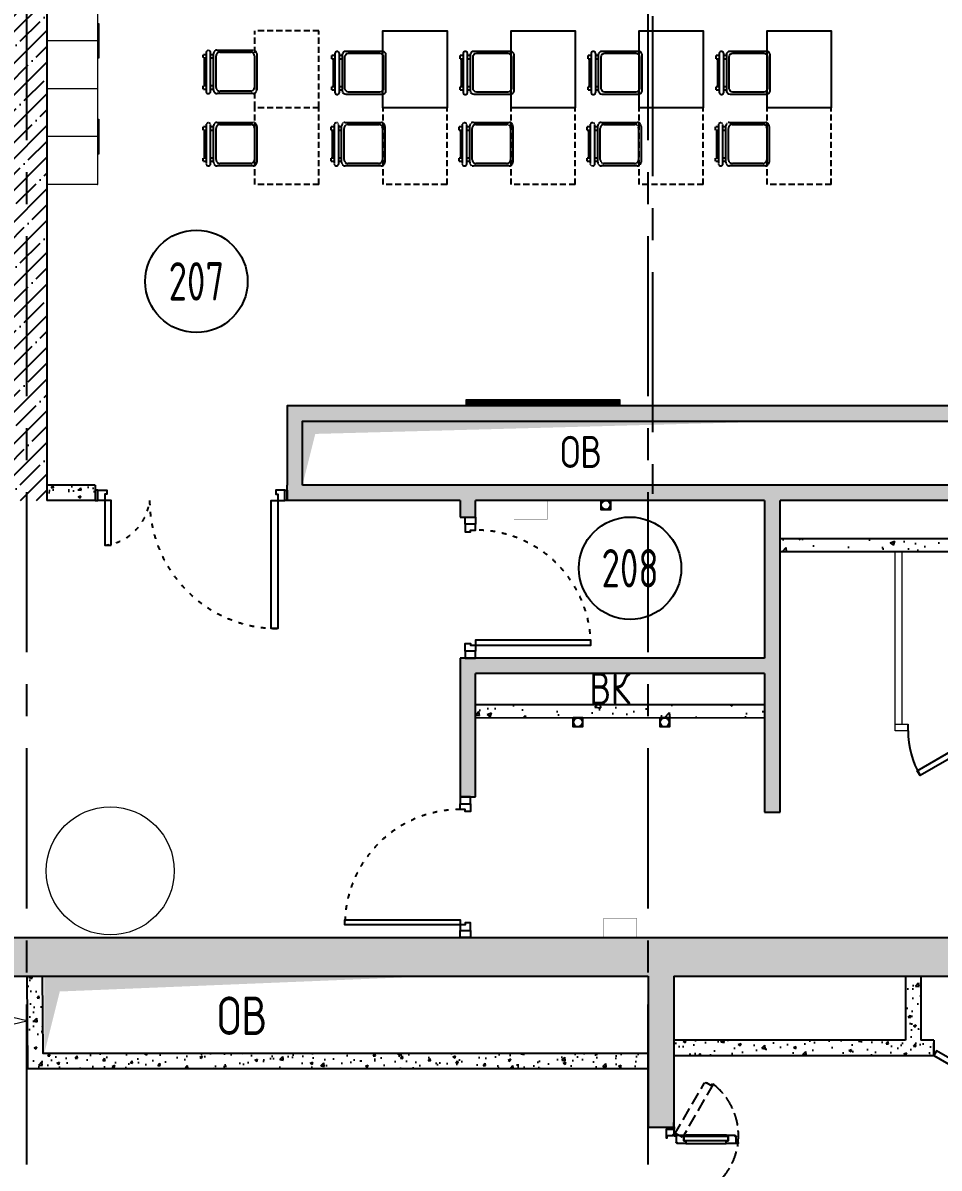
# Model space of a CAD drawing. Header units: millimetres. Extents: x -9318 to 9016603, y 0 to 838141.
# Drawn here: x 106486 to 113639, y 289773 to 298717 of the extents above; entities that cross this region are included whole.
import ezdxf
from ezdxf import colors
from ezdxf.entities.mleader import LeaderData, LeaderLine
from ezdxf.enums import TextEntityAlignment as Align
from ezdxf.math import Vec2, Vec3

# ---------------------------------------------------------------- set-up
doc = ezdxf.new("R2010")
doc.units = ezdxf.units.MM
for name, pattern in [('ACAD_ISO03W100', [30, 12, -18]), ('CENTER', [2, 1.25, -0.25, 0.25, -0.25]), ('HIDDEN', [6, 4, -2]), ('HIDDEN2', [4.7625, 3.175, -1.5875]), ('ГОСТ 2.303 4', [7, 5, -2, 0])]:
    doc.linetypes.add(name, pattern=pattern)
doc.layers.add('АР_Номер помещения', color=1, linetype='Continuous', lineweight=25)
doc.layers.add('ТХ_мебель передв', color=250, linetype='Continuous', lineweight=13)
doc.layers.add('ТХ_дозаторы', color=7, linetype='Continuous')
doc.layers.add('ТХ_обор_бытовое', color=14, linetype='Continuous')
doc.styles.add('ICOCPEUR', font='isocpeur.ttf')
doc.styles.add('ISOCPEUR', font='isocpeur.ttf', dxfattribs={"width": 0.7})
doc.linetypes.add('Ground1', pattern='A,12,[130,ltypeshp.shx,S=3,R=-150,X=0,Y=-2.598],3,[130,ltypeshp.shx,S=3,R=-150,X=0,Y=-2.598],3,[130,ltypeshp.shx,S=3,R=-150,X=0,Y=-2.598],0', length=18)
doc.linetypes.add('Ground2', pattern='A,12,[130,ltypeshp.shx,S=3,R=-210,X=0,Y=-2.598],3,[130,ltypeshp.shx,S=3,R=-210,X=0,Y=-2.598],3,[130,ltypeshp.shx,S=3,R=-210,X=0,Y=-2.598],0', length=18)
pattern_1 = [(50, (140697.8, 216407.27), (215.17805, -18.82564), [22.5, -247.5]), (355, (140697.8, 216407.27), (-41.6254, 225.65764), [18, -198]), (100.45144, (140715.72, 216405.7), (173.55265, 206.832), [19.12206, -210.34263]), (46.1842, (140697.8, 216467.27), (320.1724, -49.6558), [33.75, -371.25]), (96.63564, (140724.47, 216463.14), (280.3986, 292.2356), [28.6831, -315.5141]), (351.18416, (140697.8, 216467.27), (280.3986, 292.2356), [27, -297]), (21, (140727.8, 216452.27), (179.0721, -120.78567), [22.5, -247.5]), (326, (140727.8, 216452.27), (72.9946, 217.545), [18, -198]), (71.45144, (140742.72, 216442.2), (252.0667, 96.75935), [19.12206, -210.34263]), (37.5, (140697.79, 216407.274), (3.64796, 99.868156), [0, -195.6, 0, -201, 0, -198.75]), (7.5, (140697.79, 216407.27), (78.92086, 118.32351), [0, -114.6, 0, -191.1, 0, -75.75]), (327.5, (140630.89, 216407.274), (160.14673, -6.76646), [0, -75, 0, -234, 0, -310.5]), (317.5, (140600.9, 216407.27), (174.95585, 30.0315), [0, -97.5, 0, -155.4, 0, -220.5])]

# ---------------------------------------------------------------- blocks, each defined once
blk = doc.blocks.new('*U947')
at = {"color": 8}
for p, q in [((-700, 0), (-700, 50)), ((0, 0), (0, 50))]:
    blk.add_line(p, q, dxfattribs=at)
blk.add_lwpolyline([(0, 0), (-606.2, -350), (-628.1, -312.1), (-21.9, 37.9)], close=True, dxfattribs=at)
blk.add_arc((0, 0), 700, 180, 210, dxfattribs=at)
blk = doc.blocks.new('*U940')
at = {"color": 8}
for points in [[(-55, -80), (-55, 0), (-115, 0), (-115, -40), (-100, -40), (-100, -80), (-55, -80)], [(0, 0), (0, -80), (-55, -80), (-55, 0), (0, 0)], [(-1100, 0), (-1100, -80), (-1045, -80), (-1045, 0), (-1100, 0)], [(-1045, -80), (-1045, 0), (-985, 0), (-985, -40), (-1000, -40), (-1000, -80), (-1045, -80)]]:
    blk.add_lwpolyline(points, dxfattribs=at)
blk.add_lwpolyline([(-100, -80), (-100, -980), (-140, -980), (-140, -80)], close=True, dxfattribs=at)
at = {"color": 8, "linetype": 'ACAD_ISO03W100', "ltscale": 3}
blk.add_arc((-100, -80), 900, 180, 270, dxfattribs=at)
blk = doc.blocks.new('*U941')
at = {"color": 8}
blk.add_lwpolyline([(-100, 80), (-100, 980), (-140, 980), (-140, 80)], close=True, dxfattribs=at)
for points in [[(-1100, 0), (-1100, 80), (-1045, 80), (-1045, 0), (-1100, 0)], [(-1045, 80), (-1045, 0), (-985, 0), (-985, 40), (-1000, 40), (-1000, 80), (-1045, 80)], [(-55, 80), (-55, 0), (-115, 0), (-115, 40), (-100, 40), (-100, 80), (-55, 80)], [(0, 0), (0, 80), (-55, 80), (-55, 0), (0, 0)]]:
    blk.add_lwpolyline(points, dxfattribs=at)
at = {"color": 8, "linetype": 'ACAD_ISO03W100', "ltscale": 3}
blk.add_arc((-100, 80), 900, 90, 180, dxfattribs=at)
blk = doc.blocks.new('Полуторная_на лестницу')
at = {"color": 8}
for points in [[(75, 80), (75, 1080), (124.9, 1080), (124.9, 80)], [(1375.1, 430), (1375.1, 80), (1425, 80), (1425, 430)]]:
    blk.add_lwpolyline(points, close=True, dxfattribs=at)
for points in [[(0, 0), (0, 80), (20, 80), (20, 0), (0, 0)], [(20, 80), (20, 0), (90, 0), (90, 30), (75, 30), (75, 80), (20, 80)], [(1480, 80), (1480, 0), (1410, 0), (1410, 30), (1425, 30), (1425, 80), (1480, 80)], [(1500, 0), (1500, 80), (1480, 80), (1480, 0), (1500, 0)]]:
    blk.add_lwpolyline(points, dxfattribs=at)
at = {"color": 8, "linetype": 'ACAD_ISO03W100', "ltscale": 3}
for centre, radius, start, end in [((75, 80), 1000, 0, 90), ((1465.4, 39.6), 392.5, 95.90754, 174.09246)]:
    blk.add_arc(centre, radius, start, end, dxfattribs=at)
blk = doc.blocks.new('*U1146')
at = {"layer": 'АР_Номер помещения', "color": 8}
blk.add_circle((-14095.5, 4731.1), 400, dxfattribs=at)
at = {"color": 8, "style": 'ISOCPEUR', "width": 0.7, "flags": 1}
blk.add_attdef('КАТЕГОРИЯ', (-499.2, -2092.2), '', height=250, dxfattribs=at)
at = {"layer": 'АР_Номер помещения', "color": 8, "style": 'ISOCPEUR', "width": 0.7}
blk.add_attdef('НОМЕР_ПОМЕЩЕНИЯ', text='', height=300, dxfattribs=at).set_placement((-14095.5, 4731.1), align=Align.MIDDLE_CENTER)
blk = doc.blocks.new('*U1140')
at = {"layer": 'АР_Номер помещения', "color": 8}
blk.add_circle((-13727.1, -819.1), 400, dxfattribs=at)
at = {"color": 8, "style": 'ISOCPEUR', "width": 0.7, "flags": 1}
blk.add_attdef('КАТЕГОРИЯ', (-499.2, -2092.2), '', height=250, dxfattribs=at)
at = {"layer": 'АР_Номер помещения', "color": 8, "style": 'ISOCPEUR', "width": 0.7}
blk.add_attdef('НОМЕР_ПОМЕЩЕНИЯ', text='', height=300, dxfattribs=at).set_placement((-13727.1, -819.1), align=Align.MIDDLE_CENTER)
blk = doc.blocks.new('_DotSmall')
at = {"color": 8, "linetype": 'ByBlock', "const_width": 0.5}
blk.add_lwpolyline([(-0.0625, 0, 1), (0.0625, 0, 1)], format="xyb", close=True, dxfattribs=at)
blk = doc.blocks.new('*U706')
at = {"color": 8}
for p, q in [((-750, 0), (-750, 100)), ((0, 0), (0, 100))]:
    blk.add_line(p, q, dxfattribs=at)
blk.add_lwpolyline([(0, 0), (-649.5, -375), (-671.4, -337.1), (-21.9, 37.9)], close=True, dxfattribs=at)
blk.add_arc((0, 0), 750, 180, 210, dxfattribs=at)
blk = doc.blocks.new('*U711')
at = {"color": 8}
for p, q in [((-96, -61), (-860.9, -61)), ((-863, -125), (-94, -125)), ((-94, -1425), (-409.9, -1425)), ((-411.9, -1489), (-96, -1489))]:
    blk.add_line(p, q, dxfattribs=at)
at = {"color": 8, "linetype": 'ГОСТ 2.303 4', "ltscale": 20}
for points in [[(-65.8, -90.1), (-60.3, -84.4), (-53.1, -91.4), (-52, -90.3), (-54.2, -88.1), (-17.3, -50.4), (-10.9, -56.7), (-15.2, -61.2), (-9.5, -66.7), (-4, -61), (-683.5, 601.4), (-689.1, 595.7), (-683.4, 590.2), (-679, 594.6), (-672.5, 588.3), (-709.3, 550.5), (-711.5, 552.7), (-712.6, 551.5), (-705.5, 544.5), (-711, 538.8)], [(-241, -1899.4), (-247.9, -1895.5), (-252.9, -1904.1), (-254.2, -1903.3), (-252.7, -1900.7), (-298.4, -1874.3), (-302.9, -1882.1), (-297.5, -1885.3), (-301.5, -1892.2), (-308.4, -1888.2), (-71.4, -1477.7), (-64.5, -1481.7), (-59.5, -1473.1), (-58.1, -1473.9), (-59.6, -1476.5), (-14, -1502.9), (-9.4, -1495), (-14.9, -1491.9), (-10.9, -1485), (-4, -1489)]]:
    blk.add_lwpolyline(points, close=True, dxfattribs=at)
at = {"color": 8}
for points in [[(60, -12), (60, -80), (52, -80), (52, -63), (5.6, -63), (5.6, -66), (4, -66), (4, -56), (-4, -56), (-4, 12), (0, 12), (0, 4), (-2.5, 4), (-2.4, -17), (56.2, -17), (56.2, -12)], [(-953, -69), (-953, -61), (-860.9, -61), (-860.9, -68.1), (-876.9, -68.1), (-876.9, -104), (-863, -104), (-863, -125), (-929, -125), (-929, -117.1), (-939, -117), (-939, -115.5), (-935.9, -115.5), (-935.9, -62.7), (-945, -62.7), (-945, -69)], [(-80, -104), (-876.9, -104), (-876.9, -68.1), (-80, -68.1)], [(-4, -69), (-4, -61), (-96, -61), (-96, -68.1), (-80, -68.1), (-80, -104), (-94, -104), (-94, -125), (-27.9, -125), (-27.9, -117.1), (-17.9, -117), (-17.9, -115.5), (-21, -115.5), (-21, -62.7), (-11.9, -62.7), (-11.9, -69)], [(-501.9, -1432.9), (-501.9, -1425), (-409.9, -1425), (-409.9, -1446), (-425.9, -1446), (-425.9, -1481.9), (-411.9, -1481.9), (-411.9, -1489), (-478, -1489), (-478, -1481), (-487.9, -1481), (-487.9, -1479.4), (-484.9, -1479.4), (-484.9, -1426.7), (-494, -1426.7), (-494, -1432.9)], [(-4, -1481), (-4, -1489), (-96, -1489), (-96, -1481.9), (-80, -1481.9), (-80, -1446), (-94, -1446), (-94, -1425), (-27.9, -1425), (-27.9, -1432.9), (-17.9, -1433), (-17.9, -1434.5), (-21, -1434.5), (-21, -1487.3), (-11.9, -1487.3), (-11.9, -1481)], [(-425.9, -1446), (-80, -1446), (-80, -1481.9), (-425.9, -1481.9)], [(60, -1538), (60, -1470), (52, -1470), (52, -1487), (5.6, -1487), (5.6, -1484), (4, -1484), (4, -1494), (-4, -1494), (-4, -1562), (0, -1562), (0, -1554), (-2.5, -1554), (-2.4, -1533), (56.2, -1533), (56.2, -1538)]]:
    blk.add_lwpolyline(points, close=True, dxfattribs=at)
at = {"color": 8, "linetype": 'Ground2'}
blk.add_lwpolyline([(0, 38.9), (0, 0), (60, 0)], dxfattribs=at)
at = {"color": 8, "linetype": 'Ground1'}
blk.add_lwpolyline([(60, -1550), (0, -1550), (0, -1588.9)], dxfattribs=at)
at = {"color": 8, "linetype": 'ГОСТ 2.303 4', "ltscale": 20}
for centre, radius, start, end in [((-4, -61), 949, 135.72975, 180.1036), ((-4, -61), 949, 180, 270), ((-4, -1489), 502, 90, 172.67471), ((-4, -1489), 501.1, 172.67471, 232.66071)]:
    blk.add_arc(centre, radius, start, end, dxfattribs=at)
blk = doc.blocks.new('стул №3-5')
at = {"color": 8, "linetype": 'ByBlock', "extrusion": (-6.19742e-05, 0.000470712, 1)}
for p, q in [((-15086.8, 16641.7, 196.8), (-15393.1, 16641.7, 196.8)), ((-15372.7, 16664.9, 196.8), (-15348.5, 16664.9, 196.8)), ((-15372.7, 16664.9, 196.8), (-15372.7, 16641.7, 196.8)), ((-15348.5, 16641.7, 196.8), (-15348.5, 16664.9, 196.8)), ((-15348.5, 16653.3, 196.8), (-15128.7, 16653.3, 196.8)), ((-15128.7, 16664.9, 196.8), (-15104.4, 16664.9, 196.8)), ((-15128.7, 16664.9, 196.8), (-15128.7, 16641.7, 196.8)), ((-15104.4, 16641.7, 196.8), (-15104.4, 16664.9, 196.8)), ((-15407, 16627.7, 196.8), (-15407, 16619.9, 196.8)), ((-15393.1, 16605.9, 196.8), (-15086.8, 16605.9, 196.9)), ((-15372.7, 16605.9, 196.8), (-15372.7, 16583.2, 196.9)), ((-15348.5, 16583.2, 196.9), (-15348.5, 16605.9, 196.8)), ((-15128.7, 16605.9, 196.9), (-15128.7, 16583.2, 196.9)), ((-15104.4, 16583.2, 196.9), (-15104.4, 16605.9, 196.9)), ((-15072.8, 16619.9, 196.8), (-15072.8, 16627.7, 196.8))]:
    blk.add_line(p, q, dxfattribs=at)
at = {"color": 8, "ltscale": 100, "extrusion": (-6.19742e-05, 0.000470712, 1), "elevation": 205.6}
for points in [[(-15379.9, 16582.9), (-15097, 16582.9, -0.414169), (-15068.3, 16554.2), (-15068.3, 16274.2, -0.414258), (-15097, 16245.5), (-15379.9, 16245.5, -0.414169), (-15408.6, 16274.2), (-15408.6, 16554.2, -0.414258)], [(-15360.2, 16563.2), (-15113.6, 16563.2, -0.414214), (-15084.9, 16534.4), (-15084.9, 16292.6, -0.414214), (-15113.6, 16263.9), (-15360.2, 16263.9, -0.414214), (-15388.9, 16292.6), (-15388.9, 16534.4, -0.414214)]]:
    blk.add_lwpolyline(points, format="xyb", close=True, dxfattribs=at)
at = {"color": 8, "linetype": 'ByBlock', "extrusion": (-6.19742e-05, 0.000470712, 1)}
for centre, start, end in [((-15393, 16627.6, 205.6), 90, 180), ((-15086.8, 16627.6, 205.6), 0, 90), ((-15393, 16619.8, 205.6), 180, 270), ((-15086.8, 16619.8, 205.6), 270, 0)]:
    blk.add_arc(centre, 13.9, start, end, dxfattribs=at)
blk = doc.blocks.new('_стол№3-№5')
at = {"color": 8}
blk.add_lwpolyline([(-169868.3, 526261.4), (-169368.3, 526261.4), (-169368.3, 525661.4), (-169868.3, 525661.4)], close=True, dxfattribs=at)
blk = doc.blocks.new('_Стул резерв')
at = {"color": 8, "linetype": 'HIDDEN', "ltscale": 0.1, "extrusion": (6.19742e-05, -0.000470712, 1)}
for p, q in [((-31.6, 45, 0), (-31.6, 37.1, 0)), ((288.6, 58.9, 0), (-17.6, 58.9, 0)), ((-17.6, 23.2, 0), (288.6, 23.2, 0)), ((0, 81.6, 0), (0, 58.9, 0)), ((0, 23.2, 0), (0, 0)), ((24.3, 0, 0), (0, 0)), ((24.3, 58.9, 0), (24.3, 81.6, 0)), ((24.3, 0, 0), (24.3, 23.2, 0)), ((244, 11.6, 0), (24.3, 11.6, 0)), ((244, 81.6, 0), (244, 58.9, 0)), ((244, 23.2, 0), (244, 0, 0)), ((268.3, 0, 0), (244, 0, 0)), ((268.3, 58.9, 0), (268.3, 81.6, 0)), ((268.3, 0, 0), (268.3, 23.2, 0)), ((302.6, 37.1, 0), (302.6, 45, 0))]:
    blk.add_line(p, q, dxfattribs=at)
for points in [[(275.5, 81.9), (-7.4, 81.9, -0.414169), (-36.1, 110.6), (-36.1, 390.6, -0.414258), (-7.4, 419.3), (275.5, 419.3, -0.414169), (304.2, 390.6), (304.2, 110.6, -0.414258)], [(255.8, 101.6), (9.2, 101.6, -0.414214), (-19.5, 130.3), (-19.5, 372.2, -0.414214), (9.2, 400.9), (255.8, 400.9, -0.414214), (284.5, 372.2), (284.5, 130.3, -0.414214)]]:
    blk.add_lwpolyline(points, format="xyb", close=True, dxfattribs=at)
for centre, start, end in [((-17.6, 45), 90, 180), ((-17.6, 37.1), 180, 270), ((288.6, 45, 0), 0, 90), ((288.6, 37.1, 0), 270, 0)]:
    blk.add_arc(centre, 13.9, start, end, dxfattribs=at)
blk = doc.blocks.new('_стол.резерв')
at = {"color": 8, "linetype": 'HIDDEN2', "ltscale": 15}
for p, q in [((-20, 500), (-20, 0)), ((580, 500), (-20, 500)), ((580, 500), (580, 0)), ((580, 0), (-20, 0))]:
    blk.add_line(p, q, dxfattribs=at)
blk = doc.blocks.new('A$C3da1b1ea')
at = {"color": 8, "lineweight": 0}
blk.add_lwpolyline([(0, 0), (50, 0), (50, -1200), (0, -1200), (0, 0)], dxfattribs=at)
blk = doc.blocks.new('У240')
at = {"layer": 'ТХ_обор_бытовое', "color": 8, "lineweight": 0, "ltscale": 100, "transparency": 33554687, "const_width": 2}
blk.add_lwpolyline([(259065, 2931.5), (259065, 3191.5), (259215, 3191.5), (259215, 2931.5)], close=True, dxfattribs=at)
blk = doc.blocks.new('У005-3740')
at = {"layer": 'ТХ_мебель передв', "color": 8}
for p, q in [((-231583.2, 58866.8, -0.6), (-231188.1, 58866.8, -0.6)), ((-231583.2, 58492.8, -0.6), (-231188.1, 58492.8, -0.6)), ((-231583.2, 58118.8, -0.6), (-231188.1, 58118.8, -0.6)), ((-231583.2, 57744.8, -0.6), (-231188.1, 57744.8, -0.6)), ((-231583.2, 57370.8, -0.6), (-231188.1, 57370.8, -0.6)), ((-231583.2, 56996.8, -0.6), (-231188.1, 56996.8, -0.6)), ((-231583.2, 56622.8, -0.6), (-231188.1, 56622.8, -0.6)), ((-231583.2, 56248.8, -0.6), (-231188.1, 56248.8, -0.6)), ((-231583.2, 55874.8, -0.6), (-231188.1, 55874.8, -0.6))]:
    blk.add_line(p, q, dxfattribs=at)
at = {"layer": 'ТХ_мебель передв', "color": 8, "elevation": -0.6}
for points in [[(-231587.2, 55500.8), (-231587.2, 59240.8), (-231583.2, 59240.8), (-231583.2, 55500.8)], [(-231188.1, 55500.8), (-231188.1, 59240.8), (-231583.2, 59240.8), (-231583.2, 55500.8)], [(-231594.1, 59002.7), (-231594.1, 58866.8), (-231587.2, 58866.8), (-231587.2, 59002.7)], [(-231594.1, 58866.8), (-231594.1, 58730.9), (-231587.2, 58730.9), (-231587.2, 58866.8)], [(-231594.1, 58254.7), (-231594.1, 58118.8), (-231587.2, 58118.8), (-231587.2, 58254.7)], [(-231594.1, 58118.8), (-231594.1, 57982.9), (-231587.2, 57982.9), (-231587.2, 58118.8)], [(-231594.1, 57506.7), (-231594.1, 57370.8), (-231587.2, 57370.8), (-231587.2, 57506.7)], [(-231594.1, 57370.8), (-231594.1, 57234.9), (-231587.2, 57234.9), (-231587.2, 57370.8)], [(-231594.1, 56758.7), (-231594.1, 56622.8), (-231587.2, 56622.8), (-231587.2, 56758.7)], [(-231594.1, 56622.8), (-231594.1, 56486.9), (-231587.2, 56486.9), (-231587.2, 56622.8)], [(-231594.1, 56010.7), (-231594.1, 55874.8), (-231587.2, 55874.8), (-231587.2, 56010.7)], [(-231594.1, 55874.8), (-231594.1, 55738.9), (-231587.2, 55738.9), (-231587.2, 55874.8)]]:
    blk.add_lwpolyline(points, close=True, dxfattribs=at)
blk = doc.blocks.new('У016')
at = {"layer": 'ТХ_мебель передв', "color": 8, "lineweight": 0, "ltscale": 100, "transparency": 33554687}
for p, q in [((-49562.5, 37416.5), (-49212.5, 35916.5)), ((-49212.5, 35916.5), (-48862.5, 37416.5))]:
    blk.add_line(p, q, dxfattribs=at)
at = {"layer": 'ТХ_мебель передв', "color": 8, "lineweight": 0, "ltscale": 100, "transparency": 33554687, "const_width": 1}
blk.add_lwpolyline([(-49562.5, 37416.5), (-49562.5, 35916.5), (-48862.5, 35916.5), (-48862.5, 37416.5)], close=True, dxfattribs=at)
blk = doc.blocks.new('A$C500e89c7')
at = {"color": 8, "ltscale": 100}
blk.add_circle((-36.5, 37.3), 35.3, dxfattribs=at)
at = {"layer": 'ТХ_дозаторы', "color": 8, "ltscale": 100}
blk.add_lwpolyline([(-73, 74.7), (0, 74.7), (0, 0), (-73, 0)], close=True, dxfattribs=at)
blk = doc.blocks.new('У014')
at = {"layer": 'ТХ_мебель передв', "color": 8}
blk.add_circle((-169652.2, 43208.2, -0.6), 500, dxfattribs=at)

msp = doc.modelspace()

# ---------------------------------------------------------------- hatches: boundary and pattern name
at = {"ltscale": 100}
h = msp.add_hatch(dxfattribs=at)
h.set_pattern_fill('ANSI35', color=256, scale=700)
h.set_pattern_definition([(45, (-887755.71, 381612.85), (-123.743687, 123.743687), []), (45, (-887631.97, 381612.85), (-123.743687, 123.743687), [218.75, -43.75, 0, -43.75])])
h.paths.add_polyline_path([(115497.1, 303057.96), (115197.1, 303057.96), (115197.1, 302757.96), (115197.1, 291572.96), (104242.1, 291572.96), (104242.1, 291272.96), (111367.1, 291272.96), (111367.1, 290090.44), (111567.1, 290090.44), (111567.1, 291272.96), (115197.1, 291272.96), (115197.1, 290315.44), (115397.1, 290315.44), (115397.1, 291272.96), (115497.1, 291272.96), (115497.1, 298892.96), (115497.1, 298893.25), (115497.1, 299093.25), (115497.1, 299092.96)])
h = msp.add_hatch(dxfattribs=at)
h.set_pattern_fill('ANSI35', color=256, scale=700)
h.set_pattern_definition([(45, (-867830.71, 393547.5), (-123.743687, 123.743687), []), (45, (-867706.97, 393547.5), (-123.743687, 123.743687), [218.75, -43.75, 0, -43.75])])
h.paths.add_polyline_path([(106672.1, 302757.96), (106372.1, 302757.96), (106372.1, 294987.6), (106672.1, 294987.6)])
h = msp.add_hatch(dxfattribs=at)
h.set_pattern_fill('AR-CONC', color=256, scale=30)
h.set_pattern_definition(pattern_1)
h.paths.add_polyline_path([(115197.1, 295725.74), (108549.96, 295725.72), (108549.96, 295107.58), (108669.96, 295107.6), (108669.96, 295606.82), (115197.1, 295606.82)])
for points in [[(108668.6, 295106.82), (108768.6, 295506.82), (112468.6, 295606.82), (108668.6, 295606.82)], [(106653.89, 290672.17), (106773.89, 291152.17), (109703.89, 291272.17), (106653.89, 291272.17)]]:
    msp.add_hatch(color=256).paths.add_polyline_path(points)
h = msp.add_hatch(dxfattribs=at)
h.set_pattern_fill('AR-CONC', color=256, scale=30)
h.set_pattern_definition(pattern_1)
h.paths.add_polyline_path([(107049.96, 295107.58), (106672.1, 295107.58), (106672.1, 295050.54), (106672.1, 294987.58), (107049.96, 294987.58)])
h = msp.add_hatch(dxfattribs=at)
h.set_pattern_fill('AR-CONC', color=256, scale=30)
h.set_pattern_definition(pattern_1)
h.paths.add_polyline_path([(109899.8, 293755.99), (112276.78, 293755.99), (112276.78, 294987.6), (110019.69, 294987.6), (110019.37, 294855.84), (109899.37, 294856.13), (109899.69, 294987.6), (108549.96, 294987.58), (108549.96, 295107.58), (115044.36, 295107.67), (115197.1, 295107.67), (115197.1, 294987.72), (112396.78, 294987.6), (112396.78, 292553.69), (112281.64, 292553.69), (112276.78, 292558.55), (112276.78, 293635.99), (110019.77, 293635.99), (110019.37, 292672.93), (109899.37, 292672.98)])
h = msp.add_hatch(dxfattribs=at)
h.set_pattern_fill('AR-CONC', color=256, scale=2)
h.set_pattern_definition([(50, (-399102.3, 124239.42), (364.36934, -31.87817), [38.1, -419.1]), (355, (-399102.3, 124239.4), (-70.48684, 382.1137), [30.48, -335.28117]), (100.451445, (-399071.94, 124236.76), (293.8825, 350.2355), [32.38002, -356.1805]), (46.1842, (-399102.3, 124341), (542.1581, -84.08466), [57.15, -628.65]), (96.63556, (-399057.1, 124334), (474.80827, 494.85225), [48.57005, -534.2712]), (351.18415, (-399102.3, 124341), (474.80827, 494.85225), [45.71993, -502.91946]), (21, (-399051.5, 124315.62), (303.22878, -204.5304), [38.1, -419.1]), (326, (-399051.5, 124315.6), (123.60406, 368.37593), [30.48, -335.28]), (71.451445, (-399026.23, 124298.57), (426.83284, 163.84554), [32.38002, -356.17988]), (37.5, (-399102.3, 124239.42), (6.177207, 169.110078), [0, -331.216, 0, -340.36, 0, -336.55]), (7.5, (-399102.3, 124239.42), (133.639325, 200.36115), [0, -194.056, 0, -323.596, 0, -128.27]), (327.5, (-399215.59, 124239.42), (271.18119, -11.457488), [0, -127, 0, -396.24, 0, -525.78]), (317.5, (-399266.39, 124239.42), (296.25836, 50.85298), [0, -165.1, 0, -263.144, 0, -373.38])])
h.paths.add_polyline_path([(112396.78, 294689), (115197.09, 294688.75), (115197.1, 294588.75), (112396.78, 294589)])
h = msp.add_hatch(dxfattribs=at)
h.set_pattern_fill('AR-CONC', color=256, scale=2)
h.set_pattern_definition([(50, (-396285.35, 122941.27), (364.36934, -31.87817), [38.1, -419.1]), (355, (-396285.35, 122941.27), (-70.48684, 382.1137), [30.48, -335.28117]), (100.451445, (-396254.98, 122938.62), (293.8825, 350.2355), [32.38002, -356.1805]), (46.1842, (-396285.35, 123042.87), (542.1581, -84.08466), [57.15, -628.65]), (96.63556, (-396240.17, 123035.87), (474.80827, 494.85225), [48.57005, -534.2712]), (351.18415, (-396285.35, 123042.9), (474.80827, 494.85225), [45.71993, -502.91946]), (21, (-396234.55, 123017.47), (303.22878, -204.5304), [38.1, -419.1]), (326, (-396234.55, 123017.47), (123.60406, 368.37593), [30.48, -335.28]), (71.451445, (-396209.28, 123000.43), (426.83284, 163.84554), [32.38002, -356.17988]), (37.5, (-396285.35, 122941.27), (6.177207, 169.110078), [0, -331.216, 0, -340.36, 0, -336.55]), (7.5, (-396285.35, 122941.27), (133.639325, 200.36115), [0, -194.056, 0, -323.596, 0, -128.27]), (327.5, (-396398.63, 122941.27), (271.18119, -11.457488), [0, -127, 0, -396.24, 0, -525.78]), (317.5, (-396449.43, 122941.27), (296.25836, 50.85298), [0, -165.1, 0, -263.144, 0, -373.38])])
h.paths.add_polyline_path([(110019.67, 293390.85), (112276.78, 293390.61), (112276.79, 293290.61), (110019.62, 293290.85)])
h = msp.add_hatch(dxfattribs=at)
h.set_pattern_fill('AR-CONC', color=256, scale=30)
h.set_pattern_definition(pattern_1)
h.paths.add_polyline_path([(106546.98, 290771.75), (106517.1, 290771.75), (106517.1, 291272.96), (106637.1, 291272.96), (106640.6, 290671.81), (111370.49, 290671.81), (111367.21, 290551.81), (106547.22, 290551.81)])
h = msp.add_hatch(dxfattribs=at)
h.set_pattern_fill('AR-CONC', color=256, scale=30)
h.set_pattern_definition(pattern_1)
h.paths.add_polyline_path([(111566.98, 290771.75), (113377.1, 290771.75), (113377.1, 291272.96), (113497.1, 291272.96), (113497.1, 290771.75), (113596.99, 290771.75), (113597.21, 290651.75), (111567.22, 290651.75)])

# ---------------------------------------------------------------- linework, layer by layer
at = {"linetype": 'CENTER', "ltscale": 1000}
for p, q in [((111402.03, 350770.43), (111402.03, 295038.08)), ((106517.1, 269801.69), (106517.1, 304109.16)), ((111367.1, 269801.69), (111367.1, 304109.16)), ((51268.34, 291572.96), (134865.51, 291572.96))]:
    msp.add_line(p, q, dxfattribs=at)
at = {"ltscale": 100}
for p, q in [((106672.1, 302757.96), (106672.1, 294987.6)), ((104242.1, 291572.96), (115197.1, 291572.96)), ((104242.1, 291272.96), (111367.1, 291272.96)), ((111367.1, 291272.96), (111367.1, 290090.44)), ((111567.1, 291272.96), (115197.1, 291272.96)), ((111567.1, 291272.96), (111567.1, 290090.44)), ((111567.1, 290090.44), (111367.1, 290090.44))]:
    msp.add_line(p, q, dxfattribs=at)
at = {"lineweight": 0}
msp.add_line((113296.78, 293188.75), (113296.78, 294588.75), dxfattribs=at)
at = {"const_width": 50}
msp.add_lwpolyline([(111147.16, 295750.72), (109947.16, 295750.72)], dxfattribs=at)
at = {"ltscale": 100}
for points in [[(115197.1, 295725.74), (108549.96, 295725.72), (108549.96, 295107.58)], [(108669.96, 295107.58), (108669.96, 295605.72), (115197.1, 295605.74)], [(107049.96, 295107.58), (106672.1, 295107.58)], [(107049.96, 295107.58), (107049.96, 294987.58)], [(108549.96, 295107.58), (108549.96, 295107.6)], [(108549.96, 294987.58), (108549.96, 295107.58)], [(115197.1, 295107.6), (108669.96, 295107.58)], [(107049.96, 294987.58), (106672.1, 294987.58)], [(109899.69, 294987.6), (108549.96, 294987.58)], [(109899.69, 294987.6), (109899.37, 294856.28)], [(110019.37, 294855.99), (110019.69, 294987.6)], [(112276.78, 294987.66), (110019.69, 294987.66)], [(112276.78, 294987.66), (112276.78, 293755.99)], [(112396.78, 292553.69), (112396.78, 294987.6)], [(115197.1, 294987.6), (112396.78, 294987.6)], [(109899.37, 294856.28), (110019.37, 294855.99)], [(115197.1, 294688.75), (112396.78, 294688.75)], [(112396.78, 294588.75), (115197.1, 294588.75)], [(109899.81, 293755.99), (109899.37, 292672.98)], [(112276.78, 293755.99), (109899.81, 293755.99)], [(110019.37, 292672.93), (110019.77, 293635.99)], [(112276.78, 293635.99), (110019.77, 293635.99)], [(112276.78, 293635.99), (112276.78, 292553.69)], [(112276.78, 293390.61), (110019.67, 293390.85)], [(110019.62, 293290.85), (112276.77, 293290.61)], [(109899.37, 292672.98), (110019.37, 292672.93)], [(112276.78, 292553.69), (112396.78, 292553.69)], [(106362.28, 291272.91), (107082.29, 291272.91)], [(106517.1, 291272.96), (106520.55, 290551.81), (111367.1, 290551.81)], [(106637.1, 291272.96), (106640.55, 290671.81), (111367.1, 290671.81)], [(108909.42, 291272.91), (109629.43, 291272.91)], [(113377.1, 291272.96), (113377.1, 290771.75)], [(113497.1, 291272.96), (113497.1, 290771.75)], [(113377.1, 290771.75), (111567.1, 290771.75)], [(113597.1, 290771.75), (113497.1, 290771.75)], [(113597.1, 290771.75), (113597.1, 290651.75)], [(111567.1, 290651.75), (113597.1, 290651.75)]]:
    msp.add_lwpolyline(points, dxfattribs=at)
at = {"lineweight": 0}
for points in [[(113296.78, 294588.75), (113346.78, 294588.75), (113346.78, 293238.75)], [(113296.78, 293238.75), (113396.78, 293238.75), (113396.78, 293188.75), (113296.78, 293188.75)]]:
    msp.add_lwpolyline(points, dxfattribs=at)

# ---------------------------------------------------------------- block references
at = {"xscale": -1}
for name, p in [('У005-3740', (-124516.04, 241953.62, 0.56)), ('*U706', (113597.1, 290651.75))]:
    msp.add_blockref(name, p, dxfattribs=at)
for name, p, rotation in [('_стол.резерв', (108297.17, 298634.38), 270), ('_стол№3-№5', (-60071.18, 824315.8), 180), ('_стол№3-№5', (-59071.18, 824315.8), 180), ('_стол№3-№5', (-58071.18, 824315.8), 180), ('_стол№3-№5', (-57071.18, 824315.8), 180), ('_Стул резерв', (107892.18, 298468.66, 196.83), 270), ('стул №3-5', (125563.46, 313565.71), 89.99999999999999), ('стул №3-5', (126563.46, 313565.71), 89.99999999999999), ('стул №3-5', (127563.46, 313565.71), 89.99999999999999), ('стул №3-5', (128563.46, 313565.71), 89.99999999999999), ('_стол.резерв', (108297.17, 298034.38), 270), ('_стол.резерв', (109297.17, 298034.38), 270), ('_стол.резерв', (110297.17, 298034.38), 270), ('_стол.резерв', (111297.17, 298034.38), 270), ('_стол.резерв', (112297.17, 298034.38), 270), ('_Стул резерв', (107892.18, 297904.08, 196.83), 270), ('_Стул резерв', (108892.18, 297904.08, 196.83), 270), ('_Стул резерв', (109892.18, 297904.08, 196.83), 270), ('_Стул резерв', (110892.18, 297904.08, 196.83), 270), ('_Стул резерв', (111892.18, 297904.08, 196.83), 270), ('Полуторная_на лестницу', (108549.96, 295067.58), 180), ('*U941', (109939.37, 293755.99), 270), ('*U940', (109979.37, 291572.96), 270), ('У240', (114210.42, 32508.01), 90), ('У016', (142433.6, 340135.41), 90), ('*U711', (111567.1, 288540.44), 180)]:
    msp.add_blockref(name, p, dxfattribs=dict(rotation=rotation))
ref = msp.add_blockref('*U1146', (121935.88, 291967.33))
ref.add_attrib('НОМЕР_ПОМЕЩЕНИЯ', '207', dxfattribs={"layer": 'АР_Номер помещения', "color": 8, "height": 300, "style": 'ISOCPEUR', "width": 0.7}).set_placement((107840.39, 296698.4), align=Align.MIDDLE_CENTER)
at = {"lineweight": 0, "rotation": 89.99999999999999}
msp.add_blockref('A$C3da1b1ea', (109947.16, 295725.72), dxfattribs=at)
at = {"xscale": -1, "rotation": 270.0000000000385}
msp.add_blockref('У240', (107388.16, 35772.59), dxfattribs=at)
at = {"ltscale": 100}
for p in [(111073.14, 294913.8), (110855.04, 293218.14), (111533.01, 293218.14)]:
    msp.add_blockref('A$C500e89c7', p, dxfattribs=at)
ref = msp.add_blockref('*U1140', (124953.39, 295276.84))
ref.add_attrib('НОМЕР_ПОМЕЩЕНИЯ', '208', dxfattribs={"layer": 'АР_Номер помещения', "color": 8, "height": 300, "style": 'ISOCPEUR', "width": 0.7}).set_placement((111226.29, 294457.77), align=Align.MIDDLE_CENTER)
at = {"lineweight": 30}
msp.add_blockref('*U947', (114096.78, 293188.75), dxfattribs=at)
msp.add_blockref('У014', (276819.8, 248885.68, 0.56))

# ---------------------------------------------------------------- texts
at = {"ltscale": 100, "attachment_point": 5, "line_spacing_factor": 0.7, "style": 'ICOCPEUR'}
for s, insert, char_height in [('\\A1;{\\W0.8;ОВ}', (110842.63, 295366.22), 250), ('\\A1;{\\W0.8;ВК}', (111068.86, 293517.56), 250), ('\\A1;{\\W0.8;ОВ}', (108196.74, 290962.83), 300)]:
    msp.add_mtext(s, dxfattribs=dict(at, insert=insert, char_height=char_height))

# ---------------------------------------------------------------- leaders
ml = msp.add_multileader_mtext('Standard')
ml.set_content('+13,700', color=8, style='ISOCPEUR')
ml.set_leader_properties(color=8, linetype='Continuous', lineweight=-1)
ml.set_arrow_properties(name='DOTSMALL')
ml.build(insert=Vec2(0, 0))
ml.multileader.update_dxf_attribs({"has_text_frame": 1, "text_left_attachment_type": 4, "text_right_attachment_type": 4, "dogleg_length": 100, "arrow_head_size": 180})
ctx = ml.context
ctx.base_point, ctx.char_height, ctx.arrow_head_size, ctx.landing_gap_size, ctx.plane_origin = Vec3(118053.07, 658154.33), 250, 180, 50, Vec3(117803.7, 657493.51)
ctx.left_attachment, ctx.right_attachment = 4, 4
notes = []
notes.append((ctx, [(0, (0, 0, 0), (0, 0), (1, 0), 1, [])]))
ctx.mtext.insert, ctx.mtext.width, ctx.mtext.line_spacing_style, ctx.mtext.flow_direction = Vec3(118103.07, 658487.66), 852.697, 2, 5
ml = msp.add_multileader_mtext('Standard')
ml.set_content('+15,850', color=8, style='ISOCPEUR')
ml.set_leader_properties(color=8, linetype='Continuous', lineweight=-1)
ml.set_arrow_properties(name='DOTSMALL')
ml.build(insert=Vec2(0, 0))
ml.multileader.update_dxf_attribs({"has_text_frame": 1, "text_left_attachment_type": 4, "text_right_attachment_type": 4, "dogleg_length": 100, "arrow_head_size": 180})
ctx = ml.context
ctx.base_point, ctx.char_height, ctx.arrow_head_size, ctx.landing_gap_size, ctx.plane_origin = Vec3(116043.29, 652621.27), 250, 180, 50, Vec3(116522.41, 649668.82)
ctx.left_attachment, ctx.right_attachment = 4, 4
notes.append((ctx, [(0, (0, 0, 0), (0, 0), (1, 0), 1, [])]))
ctx.mtext.insert, ctx.mtext.width, ctx.mtext.line_spacing_style, ctx.mtext.flow_direction = Vec3(116093.29, 652954.61), 852.697, 2, 5
ml = msp.add_multileader_mtext('Standard')
ml.set_content('+9,800', color=8, style='ISOCPEUR')
ml.set_leader_properties(color=8, linetype='Continuous', lineweight=-1)
ml.set_arrow_properties(name='DOTSMALL')
ml.build(insert=Vec2(0, 0))
ml.multileader.update_dxf_attribs({"has_text_frame": 1, "text_left_attachment_type": 4, "text_right_attachment_type": 4, "dogleg_length": 100, "arrow_head_size": 180})
ctx = ml.context
ctx.base_point, ctx.char_height, ctx.arrow_head_size, ctx.landing_gap_size, ctx.plane_origin = Vec3(118053.07, 538154.33), 250, 180, 50, Vec3(117803.7, 537493.51)
ctx.left_attachment, ctx.right_attachment = 4, 4
notes.append((ctx, [(0, (0, 0, 0), (0, 0), (1, 0), 1, [])]))
ctx.mtext.insert, ctx.mtext.width, ctx.mtext.line_spacing_style, ctx.mtext.flow_direction = Vec3(118103.07, 538487.66), 852.697, 2, 5
ml = msp.add_multileader_mtext('Standard')
ml.set_content('+11,750', color=8, style='ISOCPEUR')
ml.set_leader_properties(color=8, linetype='Continuous', lineweight=-1)
ml.set_arrow_properties(name='DOTSMALL')
ml.build(insert=Vec2(0, 0))
ml.multileader.update_dxf_attribs({"has_text_frame": 1, "text_left_attachment_type": 4, "text_right_attachment_type": 4, "dogleg_length": 100, "arrow_head_size": 180})
ctx = ml.context
ctx.base_point, ctx.char_height, ctx.arrow_head_size, ctx.landing_gap_size, ctx.plane_origin = Vec3(116043.29, 532621.27), 250, 180, 50, Vec3(116522.41, 529668.82)
ctx.left_attachment, ctx.right_attachment = 4, 4
notes.append((ctx, [(0, (0, 0, 0), (0, 0), (1, 0), 1, [])]))
ctx.mtext.insert, ctx.mtext.width, ctx.mtext.line_spacing_style, ctx.mtext.flow_direction = Vec3(116093.29, 532954.61), 852.697, 2, 5
for ctx, leaders in notes:
    for number, flags, end, landing, length, lines in leaders:
        leader = LeaderData()
        leader.index, (leader.has_last_leader_line, leader.has_dogleg_vector, leader.attachment_direction) = number, flags
        leader.last_leader_point, leader.dogleg_vector, leader.dogleg_length = Vec3(end), Vec3(landing), length
        for number, points, colour, breaks in lines:
            line = LeaderLine()
            line.index, line.vertices, line.color, line.breaks = number, Vec3.list(points), colors.encode_raw_color(colour), breaks
            leader.lines.append(line)
        ctx.leaders.append(leader)

doc.saveas('drawing.dxf')
